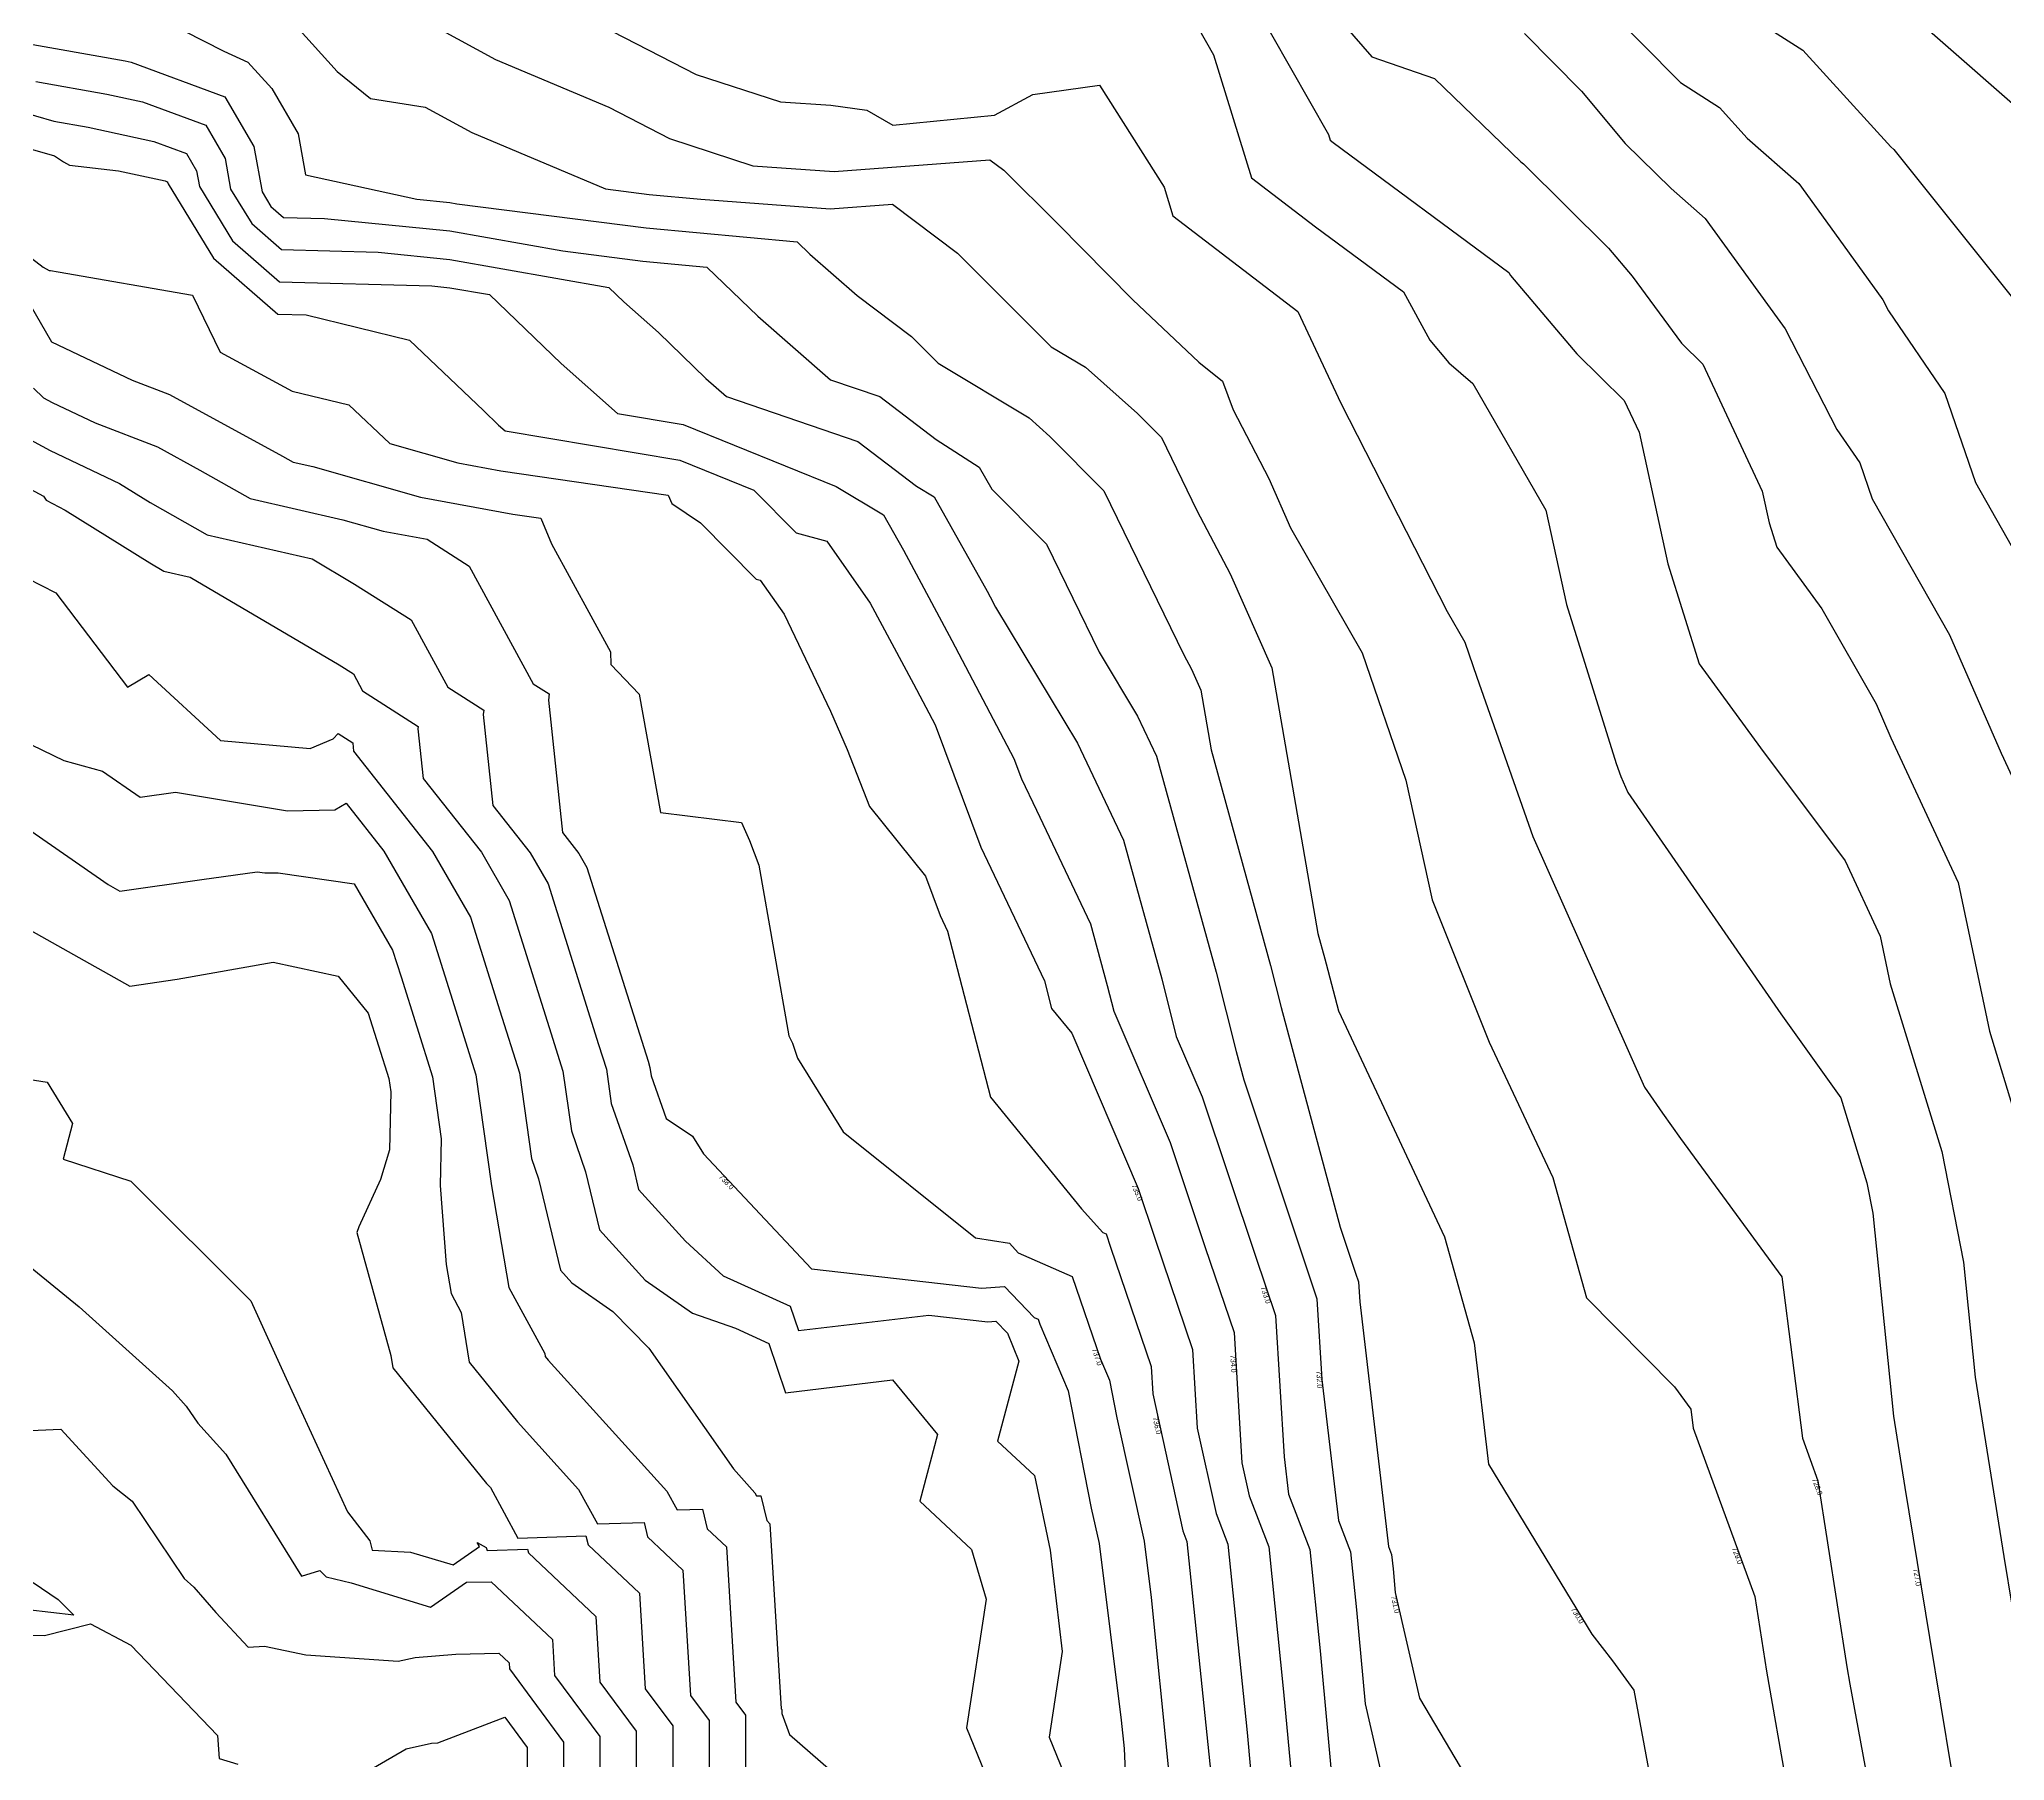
# Model space of a CAD drawing. Extents: x 1684434 to 1702565, y 997334 to 1000228.
# Drawn here: x 1700144.9 to 1700336.5, y 999691.4 to 999859.1 of the extents above; entities that cross this region are included whole.
import ezdxf

# ---------------------------------------------------------------- set-up
doc = ezdxf.new("R2010")
doc.units = 0
doc.layers.add('Default', color=7, linetype='Continuous')

msp = doc.modelspace()

# ---------------------------------------------------------------- linework, layer by layer
at = {"layer": 'Default'}
for points in [[(1700261.37, 999866.12), (1700270.62, 999849.85), (1700270.79, 999849.3), (1700271.08, 999849.08), (1700288.21, 999836.42), (1700288.37, 999836.12), (1700294.83, 999828.48), (1700299.45, 999823.93), (1700300.9, 999820.84), (1700303.71, 999808.02), (1700306.76, 999798.27), (1700312.75, 999790.1), (1700320.98, 999779.09), (1700324.41, 999771.74), (1700325.38, 999767.09), (1700330.41, 999750.76), (1700332.53, 999739.97), (1700333.67, 999728.77), (1700336.46, 999711.29), (1700337.27, 999706.36)], [(1700305.44, 999865.39), (1700316.86, 999858.09), (1700325.43, 999848.66), (1700325.73, 999848.4), (1700338.99, 999831.84)], [(1700325.04, 999863.63), (1700343.27, 999847.64)], [(1700155.2, 999861.9), (1700162.92, 999857.97), (1700165.27, 999856.92), (1700167.61, 999854.34), (1700170.16, 999849.93), (1700170.89, 999845.92), (1700181.73, 999843.54), (1700184.95, 999843.22), (1700185.64, 999843.1), (1700204.09, 999840.77), (1700218.82, 999839.39), (1700220.07, 999838.19), (1700224.66, 999834.18), (1700229.96, 999830.18), (1700232.57, 999827.58), (1700241.43, 999822.24), (1700243.45, 999820.44), (1700248.73, 999815.12), (1700256.53, 999799.14), (1700257.25, 999797.76), (1700258.17, 999795.7), (1700259.17, 999789.9), (1700264.96, 999768.87), (1700266, 999764.77), (1700271.76, 999743.38), (1700273.27, 999738.88), (1700273.55, 999738.05), (1700273.67, 999736.09), (1700276.47, 999712.25), (1700276.77, 999711.48), (1700276.91, 999710.07), (1700277.12, 999707.78), (1700279.49, 999697.46), (1700285.45, 999687.44)], [(1700168.47, 999862.07), (1700173.98, 999855.99), (1700177.22, 999853.36), (1700182.54, 999852.53), (1700187.11, 999850.05), (1700200.14, 999844.55), (1700204.4, 999844.01), (1700209.42, 999843.54), (1700222.03, 999842.62), (1700228.1, 999843.08), (1700234.46, 999838.28), (1700243.6, 999829.18), (1700246.93, 999827.18), (1700251.99, 999822.68), (1700254.34, 999820.32), (1700257.8, 999813.21), (1700261.02, 999807.06), (1700265.11, 999797.87), (1700269.58, 999771.99), (1700270.26, 999769.52), (1700270.38, 999769.04), (1700271.61, 999764.45), (1700281.93, 999742.44), (1700284.83, 999732.12), (1700286.23, 999720.28), (1700296.3, 999703.7), (1700298.3, 999701.12), (1700300.4, 999698.25), (1700302.14, 999688.8)], [(1700180.52, 999862), (1700189.42, 999857.17), (1700200.45, 999852.51), (1700206.39, 999849.46), (1700214.5, 999846.82), (1700222.44, 999846.24), (1700237.62, 999847.39), (1700238.96, 999846.38), (1700244.19, 999841.18), (1700251.54, 999833.73), (1700257.98, 999827.68), (1700260.29, 999825.83), (1700261.32, 999823.01), (1700264.79, 999816.35), (1700266.93, 999811.54), (1700273.9, 999799.35), (1700278.15, 999786.95), (1700280.74, 999775.29), (1700286.3, 999761.4), (1700292.48, 999748.21), (1700295.78, 999736.5), (1700304.35, 999727.82), (1700305.95, 999725.64), (1700306.18, 999723.8), (1700312.2, 999707.37), (1700313.33, 999700.12), (1700315.3, 999688.79)], [(1700194.95, 999862.93), (1700208.98, 999855.72), (1700217.21, 999853.04), (1700222.09, 999852.7), (1700225.6, 999852.23), (1700228.16, 999850.78), (1700238.07, 999851.73), (1700241.8, 999853.75), (1700248.29, 999854.65), (1700254.59, 999844.73), (1700255.46, 999841.94), (1700267.63, 999832.61), (1700271.83, 999823.67), (1700282.2, 999803.37), (1700283.92, 999800.37), (1700285.09, 999796.96), (1700290.53, 999781.44), (1700301.42, 999757.02), (1700303.17, 999754.49), (1700304.93, 999752.03), (1700314.83, 999738.52), (1700316.82, 999722.8), (1700318.34, 999718.64), (1700321.17, 999700.52), (1700321.46, 999698.84), (1700324.98, 999679.65)], [(1700257.11, 999861.69), (1700259.42, 999857.62), (1700263.12, 999845.62), (1700269.35, 999840.85), (1700277.92, 999834.51), (1700280.51, 999829.8), (1700282.35, 999827.62), (1700284.68, 999825.58), (1700291.8, 999813.24), (1700293.82, 999804.04), (1700298.67, 999788.56), (1700299.12, 999787.28), (1700299.8, 999785.75), (1700314.71, 999764.15), (1700320.56, 999755.98), (1700323.12, 999747.69), (1700323.7, 999744.74), (1700325.69, 999724.97), (1700326.81, 999718.02), (1700329.22, 999703.39), (1700331.36, 999690.41)], [(1700269.8, 999863.23), (1700274.84, 999857.44), (1700280.94, 999855.32), (1700289.36, 999847.18), (1700289.62, 999846.99), (1700297.93, 999838.79), (1700300.22, 999836.04), (1700305.05, 999829.51), (1700307.1, 999827.49), (1700312.91, 999815.11), (1700313.59, 999812), (1700314.33, 999809.63), (1700318.73, 999803.63), (1700324.01, 999794.36), (1700325.45, 999791.07), (1700332.02, 999776.98), (1700335.05, 999762.46), (1700337.71, 999753.83)], [(1700297.27, 999862.67), (1700304.93, 999854.93), (1700308.75, 999852.49), (1700311.45, 999849.51), (1700316.47, 999845.07), (1700319.94, 999840.27), (1700324.66, 999833.73), (1700325.21, 999832.66), (1700330.71, 999824.61), (1700333.69, 999815.93), (1700338.29, 999807.87)], [(1700289.72, 999859.71), (1700295.29, 999854.07), (1700299.55, 999848.97), (1700304.04, 999844.6), (1700307.35, 999841.66), (1700314.35, 999832), (1700315.14, 999830.91), (1700320.18, 999821.11), (1700322.41, 999817.86), (1700323.61, 999814.35), (1700331.15, 999801.11), (1700336.2, 999789.57), (1700339.62, 999782.23)], [(1700142.83, 999858.9), (1700153.32, 999857.03), (1700153.9, 999856.91), (1700163.04, 999853.53), (1700165.84, 999848.68), (1700166.65, 999844.27), (1700167.51, 999842.85), (1700168.75, 999841.78), (1700172.73, 999841.67), (1700184.95, 999840.46), (1700195.98, 999838.51), (1700203.78, 999837.52), (1700210.01, 999836.94), (1700214.99, 999832.14), (1700222.08, 999825.96), (1700226.88, 999824.31), (1700232.36, 999820.14), (1700236.58, 999817.43), (1700237.79, 999815.29), (1700243.12, 999809.92), (1700248.26, 999799.4), (1700252.01, 999793.18), (1700253.86, 999789.27), (1700259.66, 999768.22), (1700261.61, 999760.5), (1700262.36, 999757.73), (1700268.38, 999739.71), (1700269.5, 999736.4), (1700269.98, 999728.54), (1700271.6, 999714.79), (1700272.78, 999711.73), (1700273.36, 999706.08), (1700274.19, 999696.93), (1700277.22, 999683.77)], [(1700144.6, 999855.03), (1700151.51, 999853.8), (1700155.01, 999853.05), (1700161.16, 999850.77), (1700163.05, 999847.51), (1700163.59, 999844.53), (1700165.65, 999841.17), (1700168.56, 999838.64), (1700177.97, 999838.39), (1700184.95, 999837.69), (1700200.45, 999834.95), (1700201.92, 999833.54), (1700205.29, 999830.55), (1700209.92, 999826.09), (1700211.94, 999824.33), (1700224.75, 999819.93), (1700230.46, 999815.58), (1700232.19, 999814.55), (1700237.34, 999805.34), (1700237.64, 999804.79), (1700238.17, 999803.78), (1700246.16, 999790.53), (1700250.64, 999781.1), (1700254.36, 999767.57), (1700255.78, 999761.97), (1700258.31, 999756.08), (1700263.49, 999740.55), (1700265.45, 999734.76), (1700266.29, 999721), (1700266.72, 999717.34), (1700268.79, 999711.98), (1700269.8, 999702.09), (1700271.27, 999686.08)], [(1700140.96, 999852.7), (1700146.37, 999851.16), (1700149.7, 999850.56), (1700156.11, 999849.19), (1700159.29, 999848.02), (1700160.26, 999846.33), (1700160.54, 999844.8), (1700163.78, 999839.49), (1700168.37, 999835.5), (1700183.21, 999835.1), (1700184.95, 999834.93), (1700188.82, 999834.25), (1700195.81, 999827.54), (1700201.31, 999822.66), (1700207.7, 999821.59), (1700222.62, 999815.54), (1700227.25, 999812.8), (1700229.18, 999809.34), (1700233.9, 999800.56), (1700239.95, 999789.06), (1700240.7, 999787.07), (1700242.16, 999784), (1700247.41, 999772.93), (1700249.06, 999766.92), (1700249.69, 999764.43), (1700255.19, 999751.62), (1700258.6, 999741.38), (1700261.41, 999733.11), (1700262.18, 999720.41), (1700262.89, 999717.18), (1700264.8, 999712.23), (1700266.25, 999698.1), (1700267.39, 999685.6)], [(1700140.27, 999849.52), (1700146.42, 999847.77), (1700147.29, 999847.19), (1700147.88, 999846.86), (1700152.65, 999846.31), (1700157.21, 999845.34), (1700157.41, 999845.26), (1700157.47, 999845.16), (1700157.49, 999845.06), (1700161.91, 999837.82), (1700168.18, 999832.36), (1700170.94, 999832.29), (1700181.02, 999829.8), (1700188.23, 999822.95), (1700189.7, 999821.54), (1700190.34, 999820.97), (1700207.38, 999818.12), (1700214.59, 999815.2), (1700218.73, 999811.03), (1700221.7, 999810.22), (1700225.95, 999804.17), (1700230.15, 999796.33), (1700232.26, 999792.33), (1700236.72, 999780.41), (1700242.93, 999767.37), (1700243.63, 999764.68), (1700245.59, 999762.27), (1700252.07, 999747.16), (1700253.72, 999742.22), (1700257.36, 999731.46), (1700257.83, 999723.78), (1700259.66, 999715.48), (1700260.81, 999712.48), (1700262.69, 999694.12), (1700263.32, 999687.29)], [(1700137.92, 999842.6), (1700145.32, 999836.94), (1700145.91, 999836.61), (1700146.04, 999836.59), (1700146.77, 999836.48), (1700159.88, 999834.19), (1700162.58, 999828.66), (1700169.6, 999824.86), (1700175.13, 999823.5), (1700179.1, 999819.73), (1700185.73, 999817.86), (1700189.92, 999817.08), (1700206.26, 999814.72), (1700206.6, 999813.89), (1700209.39, 999812), (1700214.84, 999806.52), (1700215.21, 999806.42), (1700217.54, 999803.11), (1700222.08, 999793.67), (1700223.7, 999789.93), (1700225.89, 999784.37), (1700231.32, 999777.57), (1700232.75, 999773.76), (1700233.48, 999772.22), (1700237.68, 999756.04), (1700246.54, 999745.15), (1700248.61, 999742.87), (1700248.94, 999742.72), (1700249.38, 999741.43), (1700253.32, 999729.81), (1700253.48, 999727.14), (1700256.42, 999713.77), (1700256.82, 999712.73), (1700259.14, 999690.13)], [(1700141.97, 999836.85), (1700146.14, 999829.65), (1700153.99, 999825.92), (1700157.62, 999824.51), (1700168.66, 999818.51), (1700169.7, 999817.93), (1700171.6, 999817.49), (1700182.1, 999814.53), (1700191.11, 999812.85), (1700193.84, 999812.46), (1700194.87, 999809.98), (1700200.62, 999799.45), (1700200.65, 999798.21), (1700203.42, 999795.33), (1700205.49, 999783.77), (1700213.39, 999782.82), (1700214.16, 999781.05), (1700215.1, 999778.66), (1700218.02, 999762.01), (1700218.36, 999761.3), (1700218.86, 999759.84), (1700223.31, 999752.68), (1700236.2, 999742.34), (1700239.51, 999741.82), (1700240.38, 999740.87), (1700245.62, 999738.57), (1700248.4, 999730.52), (1700249.27, 999728.45), (1700249.99, 999724.81), (1700252.64, 999712.76), (1700253.33, 999707.28), (1700254.99, 999690.77)], [(1700144.36, 999825.13), (1700145.35, 999824.2), (1700146.19, 999823.74), (1700150.37, 999821.76), (1700156.45, 999819.41), (1700160.59, 999817.16), (1700165.49, 999814.39), (1700174.53, 999812.31), (1700178.47, 999811.2), (1700182.74, 999810.41), (1700186.84, 999807.8), (1700193.1, 999796.33), (1700194.65, 999795.34), (1700194.57, 999794.73), (1700195.93, 999781.84), (1700197.55, 999779.79), (1700198.32, 999778.44), (1700204.28, 999759.55), (1700204.47, 999758.94), (1700204.59, 999758.11), (1700206.04, 999753.97), (1700208.63, 999752.26), (1700209.68, 999750.53), (1700220.22, 999739.33), (1700236.78, 999737.42), (1700239.04, 999737.58), (1700241.94, 999734.58), (1700242.31, 999734.41), (1700242.49, 999733.91), (1700245.23, 999727.41), (1700247.49, 999715.99), (1700248.25, 999712.55), (1700250.41, 999695.32), (1700250.69, 999692.57), (1700251.36, 999677.53)], [(1700143.3, 999820.51), (1700146, 999819.05), (1700152.77, 999815.84), (1700155.73, 999813.99), (1700161.29, 999810.86), (1700171.53, 999808.5), (1700175.68, 999806.05), (1700181.2, 999802.55), (1700184.78, 999795.99), (1700188.26, 999793.76), (1700188.21, 999793.34), (1700189.14, 999784.48), (1700192.79, 999779.85), (1700194.54, 999776.83), (1700199.47, 999761.19), (1700200.23, 999758.76), (1700200.7, 999755.43), (1700202.79, 999749.44), (1700203.36, 999747.05), (1700207.94, 999742), (1700211.62, 999738.63), (1700218.14, 999735.69), (1700218.96, 999733.29), (1700231.66, 999734.81), (1700237.42, 999734.15), (1700238.2, 999734.2), (1700239.33, 999733.03), (1700240.42, 999730.32), (1700238.35, 999722.52), (1700241.96, 999719.17), (1700243.49, 999711.89), (1700244.66, 999702.03), (1700243.38, 999693.66), (1700245.53, 999688.4)], [(1700141.25, 999816.82), (1700145.34, 999814.61), (1700145.6, 999814.21), (1700147.47, 999813.24), (1700155.7, 999808.1), (1700157.08, 999807.32), (1700159.64, 999806.73), (1700174.18, 999798.17), (1700175.56, 999797.29), (1700176.45, 999795.65), (1700181.88, 999792.17), (1700181.85, 999791.94), (1700182.36, 999787.11), (1700188.04, 999779.91), (1700190.75, 999775.21), (1700194.65, 999762.83), (1700195.99, 999758.58), (1700196.81, 999752.76), (1700198.2, 999748.76), (1700199.56, 999743.11), (1700204, 999738.22), (1700208.61, 999735), (1700212.8, 999733.52), (1700216.06, 999732.05), (1700217.7, 999727.24), (1700228.11, 999728.49), (1700232.49, 999723.17), (1700230.77, 999716.66), (1700235.81, 999711.97), (1700237.24, 999707.13), (1700235.32, 999694.58), (1700238.54, 999686.68)], [(1700142.37, 999807.35), (1700146.56, 999805.18), (1700153.55, 999796), (1700155.62, 999797.24), (1700162.61, 999790.79), (1700171.35, 999790.01), (1700173.59, 999790.97), (1700174.09, 999791.49), (1700175.49, 999790.59), (1700175.49, 999790.55), (1700175.57, 999789.75), (1700183.28, 999779.97), (1700186.96, 999773.6), (1700189.84, 999764.47), (1700191.75, 999758.4), (1700192.91, 999750.08), (1700193.61, 999748.08), (1700195.75, 999739.18), (1700196.86, 999737.96), (1700200.85, 999735.17), (1700204.37, 999731.59), (1700212.6, 999719.82), (1700214.7, 999717.5), (1700214.87, 999717.19), (1700215.28, 999717.2), (1700215.86, 999714.78), (1700216.17, 999714.48), (1700217.26, 999696.44), (1700217.32, 999696.36), (1700217.32, 999695.99), (1700218.08, 999693.92), (1700225.86, 999687.13)], [(1700144.17, 999790.37), (1700147.32, 999788.84), (1700151.09, 999787.81), (1700154.78, 999785.29), (1700158.21, 999785.76), (1700169.13, 999783.95), (1700173.75, 999784.05), (1700174.84, 999784.71), (1700178.52, 999780.03), (1700183.17, 999771.98), (1700185.02, 999766.12), (1700187.5, 999758.21), (1700189.02, 999747.4), (1700190.72, 999737.48), (1700194.21, 999731.07), (1700194.26, 999730.76), (1700194.55, 999730.4), (1700206.11, 999717.66), (1700207.11, 999715.82), (1700209.6, 999715.9), (1700210.05, 999713.99), (1700211.93, 999712.22), (1700212.84, 999697.09), (1700213.77, 999695.83), (1700213.78, 999689.9)], [(1700141.78, 999783.61), (1700151.64, 999776.76), (1700152.78, 999776.12), (1700160.78, 999777.27), (1700166.19, 999778.01), (1700166.91, 999777.89), (1700168.24, 999777.92), (1700175.65, 999776.84), (1700179.38, 999770.36), (1700180.2, 999767.76), (1700183.26, 999758.03), (1700184.11, 999751.99), (1700184.02, 999747.44), (1700184.59, 999739.73), (1700185.08, 999736.9), (1700186.07, 999735.07), (1700186.83, 999730.22), (1700191.55, 999724.4), (1700197.52, 999717.82), (1700199.35, 999714.45), (1700203.91, 999714.6), (1700204.24, 999713.21), (1700207.69, 999709.96), (1700208.43, 999697.74), (1700210.23, 999695.31), (1700210.23, 999683.82)], [(1700140.68, 999774.2), (1700153.76, 999766.87), (1700158.37, 999767.53), (1700167.74, 999769.19), (1700174.07, 999767.83), (1700177.01, 999764.24), (1700179.02, 999757.85), (1700179.2, 999756.58), (1700179.09, 999750.9), (1700178.21, 999748.01), (1700176.1, 999743.4), (1700175.9, 999742.87), (1700179.22, 999730.88), (1700179.41, 999729.67), (1700188.55, 999718.4), (1700188.93, 999717.99), (1700191.59, 999713.08), (1700198.23, 999713.3), (1700198.44, 999712.43), (1700203.45, 999707.7), (1700204.01, 999698.39), (1700206.69, 999694.78), (1700206.69, 999677.74)], [(1700141.37, 999758.19), (1700145.71, 999757.5), (1700148.18, 999753.47), (1700147.27, 999750.01), (1700153.85, 999747.86), (1700165.55, 999736.2), (1700169.02, 999728.63), (1700175, 999715.63), (1700177.16, 999712.81), (1700177.4, 999711.9), (1700181.14, 999711.72), (1700185.27, 999710.46), (1700187.86, 999712.24), (1700187.64, 999712.63), (1700188.5, 999712.17), (1700188.61, 999711.87), (1700192.54, 999712), (1700192.63, 999711.65), (1700199.21, 999705.44), (1700199.6, 999699.04), (1700203.14, 999694.26), (1700203.15, 999673.18)], [(1700141.95, 999741.23), (1700148.82, 999735.6), (1700157.91, 999727.41), (1700159.27, 999725.93), (1700160.39, 999724.28), (1700163.11, 999721.24), (1700170.5, 999709.35), (1700172.28, 999709.93), (1700172.92, 999709.31), (1700175.33, 999708.73), (1700183.06, 999706.36), (1700186.57, 999708.77), (1700189, 999708.81), (1700194.97, 999703.18), (1700195.18, 999699.68), (1700199.6, 999693.73), (1700199.6, 999678.62)], [(1700142.63, 999723.51), (1700147.04, 999723.7), (1700152.1, 999718.16), (1700153.98, 999716.66), (1700159.07, 999709.14), (1700159.99, 999708.29), (1700162.15, 999705.83), (1700165.31, 999702.44), (1700166.89, 999702.54), (1700170.91, 999701.69), (1700179.92, 999701.07), (1700181.59, 999701.43), (1700185.53, 999701.78), (1700189.74, 999701.85), (1700190.73, 999700.92), (1700190.77, 999700.33), (1700196.05, 999693.2), (1700196.06, 999684.06)], [(1700144.33, 999708.74), (1700146.79, 999707.09), (1700148.31, 999705.55), (1700143.81, 999706.1)], [(1700139.36, 999703.73), (1700145.44, 999703.59), (1700149.93, 999704.73), (1700153.86, 999702.63), (1700162.32, 999693.83), (1700162.46, 999691.59), (1700164.28, 999691.03)], [(1700175.9, 999689.73), (1700180.71, 999692.55), (1700183.18, 999693.08), (1700183.79, 999693.13), (1700190.33, 999695.62), (1700192.51, 999692.68), (1700192.51, 999689.5)]]:
    msp.add_lwpolyline(points, dxfattribs=at)

# ---------------------------------------------------------------- texts
for s, rotation, p in [(' 738.0', 313.2726, (1700211.02, 999748.38)), (' 735.0', 293.2038, (1700251.32, 999747.64)), (' 733.0', 288.7078, (1700263.93, 999737.69)), (' 737.0', 289.0122, (1700247.48, 999731.65)), (' 734.0', 273.4943, (1700261.03, 999731.11)), (' 732.0', 273.4943, (1700269.42, 999729.58)), (' 736.0', 282.4, (1700253.43, 999725.02)), (' 728.0', 290.1214, (1700317.68, 999718.99)), (' 729.0', 290.1214, (1700309.87, 999712.27)), (' 727.0', 279.359, (1700327.58, 999710.27)), (' 731.0', 282.9547, (1700276.65, 999707.58)), (' 730.0', 301.287, (1700294.13, 999706.31))]:
    msp.add_text(s, height=0.5, rotation=rotation, dxfattribs=at).set_placement(p)

doc.saveas('drawing.dxf')
